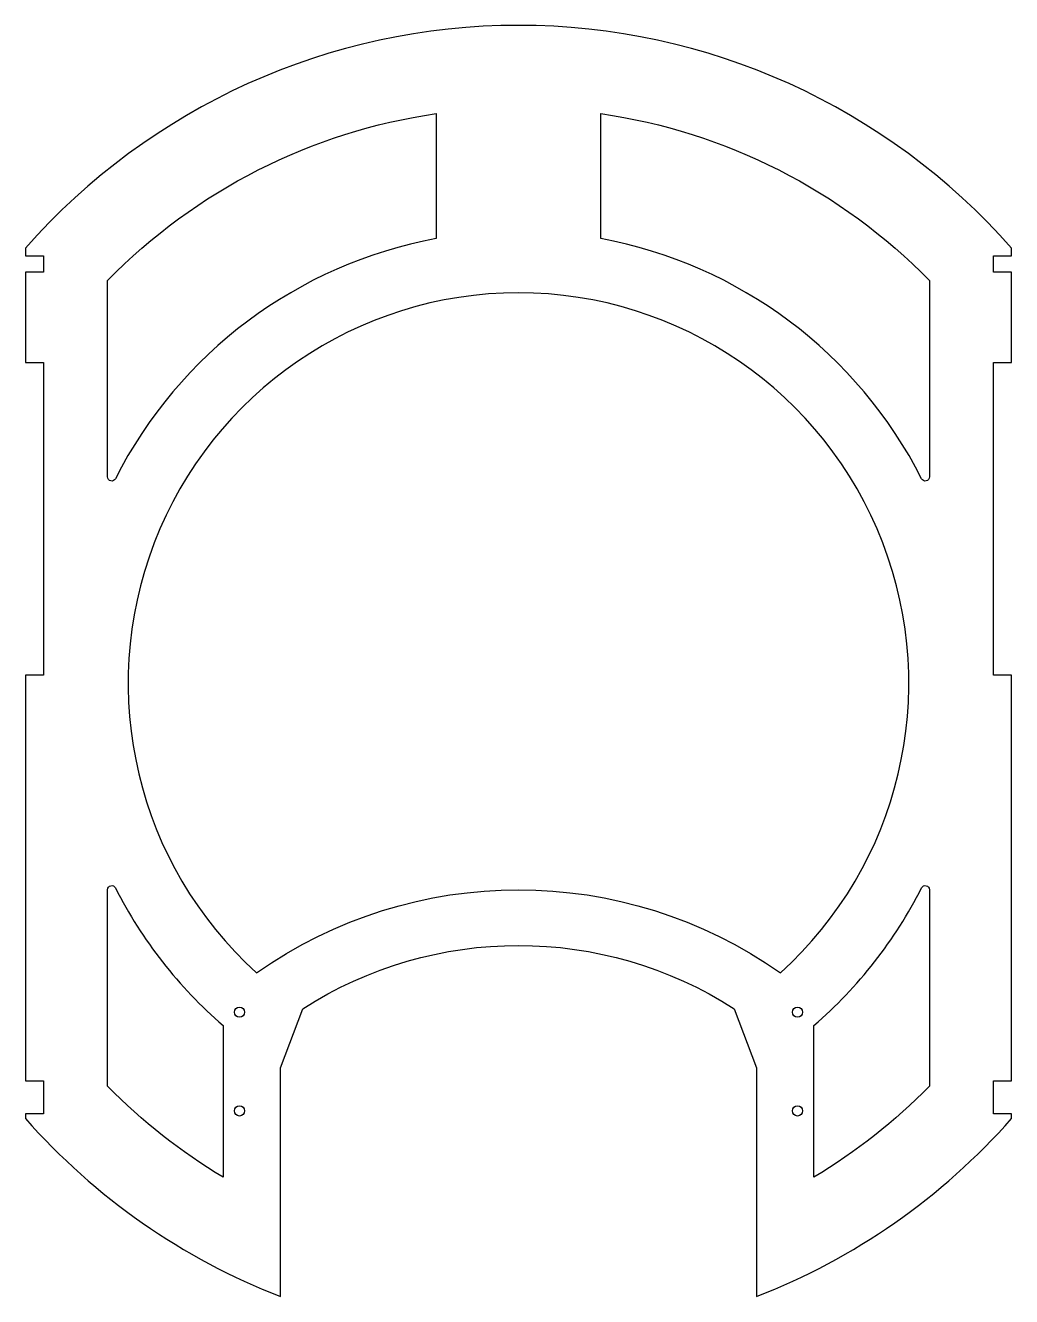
# Model space of a CAD drawing. Header units: inches. Extents: x -6 to 6, y -7.5 to 8.
import ezdxf

# ---------------------------------------------------------------- set-up
doc = ezdxf.new("R2010")
doc.units = ezdxf.units.IN
doc.header["$MEASUREMENT"] = 0

msp = doc.modelspace()

# ---------------------------------------------------------------- linework, layer by layer
for points in [[(5.78, 3.9), (6, 3.9), (6, 5), (5.78, 5), (5.78, 5.2), (6, 5.2), (6, 5.292, 0.451416), (-6, 5.292), (-6, 5.2), (-5.78, 5.2), (-5.78, 5), (-6, 5), (-6, 3.9), (-5.78, 3.9), (-5.78, 0.1), (-6, 0.1), (-6, -4.836), (-5.78, -4.836), (-5.78, -5.236), (-6, -5.236), (-6, -5.292, 0.120017), (-2.895, -7.458), (-2.895, -4.676), (-2.625, -3.959, -0.293818), (2.625, -3.959), (2.895, -4.676), (2.895, -7.458, 0.120017), (6, -5.292), (6, -5.236), (5.78, -5.236), (5.78, -4.836), (6, -4.836), (6, 0.1), (5.78, 0.1)], [(-5, 4.899, -0.164525), (-1, 6.928), (-1, 5.408, 0.233794), (-4.905, 2.487, -0.789129), (-5, 2.51)], [(5, 4.899), (5, 2.51, -0.789129), (4.905, 2.487, 0.233794), (1, 5.408), (1, 6.928, -0.164525)], [(3.187, -3.522, 2.595042), (-3.187, -3.522, -0.317223)], [(-3.595, -6.006, -0.064153), (-5, -4.899), (-5, -2.51, -0.789129), (-4.905, -2.487, 0.097591), (-3.595, -4.162)], [(3.595, -6.006), (3.595, -4.162, 0.097591), (4.905, -2.487, -0.789129), (5, -2.51), (5, -4.899, -0.064153)]]:
    msp.add_lwpolyline(points, format="xyb", close=True)
for centre in [(-3.395, -4), (3.395, -4), (-3.395, -5.2), (3.395, -5.2)]:
    msp.add_circle(centre, 0.062)

doc.saveas('drawing.dxf')
